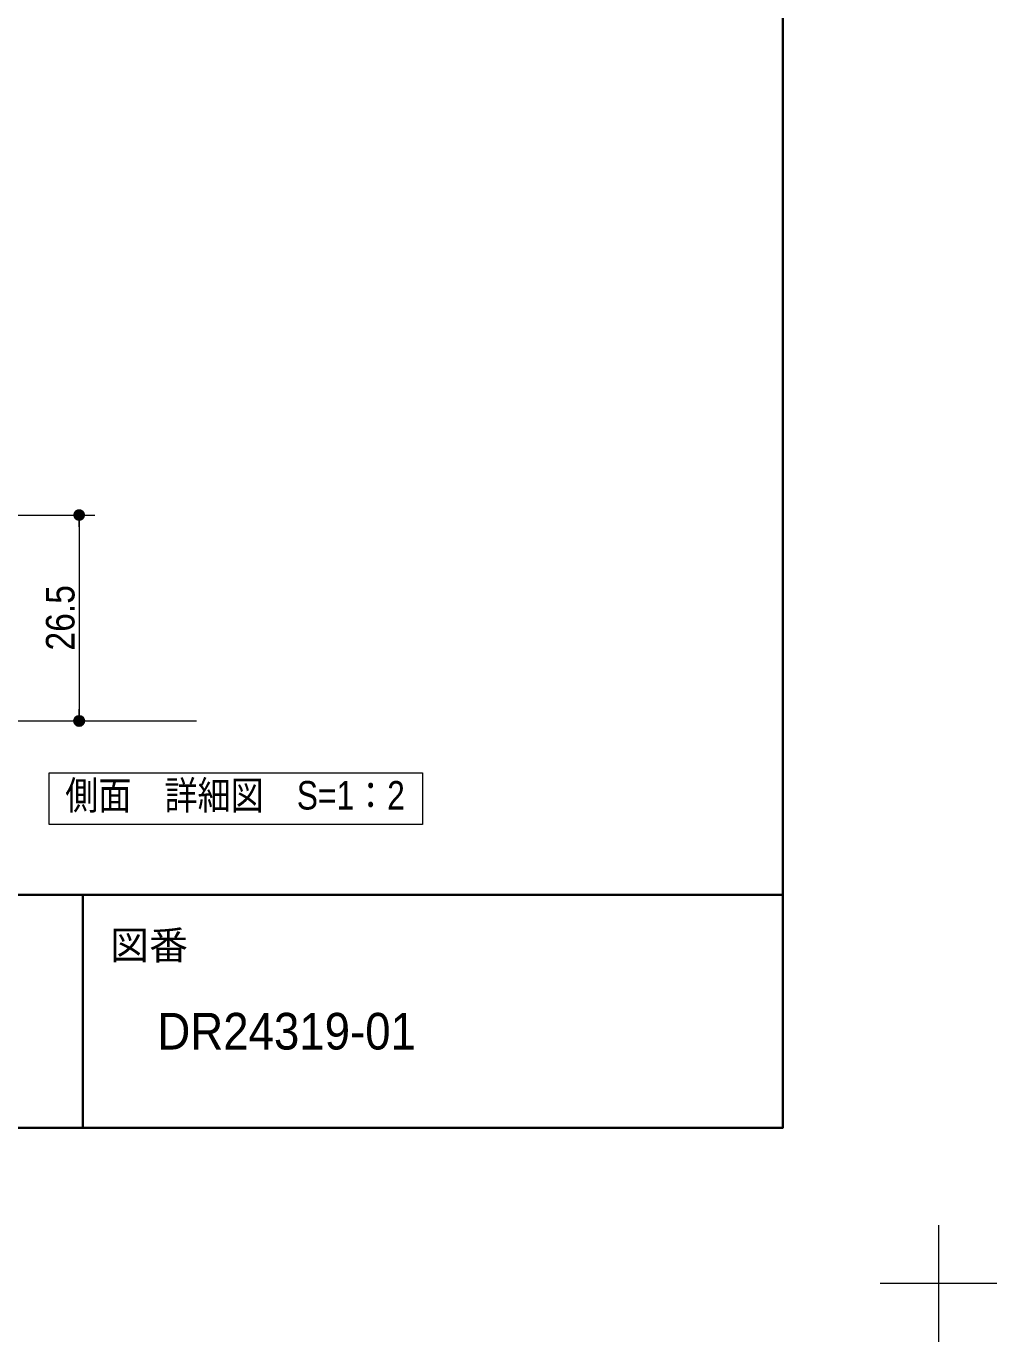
# Model space of a CAD drawing. Units: millimetres, scale not verified. Extents: x -4547 to 4547, y -2305 to 2305.
# Drawn here: x 930 to 1866, y -2305 to -1036 of the extents above; entities that cross this region are included whole.
import ezdxf
from ezdxf.enums import TextEntityAlignment as Align

# ---------------------------------------------------------------- set-up
doc = ezdxf.new("R2010")
doc.units = ezdxf.units.MM
doc.header["$LTSCALE"] = 20
doc.header["$PDMODE"] = 32
doc.header["$PDSIZE"] = 10
for name, color, linetype, lineweight in [('0-0_1図面枠', 7, 'Continuous', 20), ('0-1_3一般', 7, 'Continuous', 15), ('0-2_2寸法-1', 7, 'Continuous', 15), ('0-3_0', 7, 'Continuous', 25)]:
    doc.layers.add(name, color=color, linetype=linetype, lineweight=lineweight)
doc.layers.add('0-4_Defpoints', color=7, linetype='Continuous')
doc.styles.add('ＭＳ Ｐゴシック', font='')
doc.styles.get('ＭＳ Ｐゴシック').set_extended_font_data('MS PGothic')

# ---------------------------------------------------------------- blocks, each defined once
blk = doc.blocks.new('グループ')
at = {"layer": '0-0_1図面枠', "lineweight": 15}
for p, q in [((63000, -43425), (63000, -45675)), ((64125, -44550), (61875, -44550))]:
    blk.add_line(p, q, dxfattribs=at)
blk = doc.blocks.new('グループ-2')
at = {"layer": '0-0_1図面枠', "lineweight": 35}
for p, q in [((-60000, -37050), (60000, -37050)), ((46500, -37050), (46500, -41550))]:
    blk.add_line(p, q, dxfattribs=at)
blk.add_lwpolyline([(-60000, 41550), (60000, 41550), (60000, -41550), (-60000, -41550)], close=True, dxfattribs=at)
blk = doc.blocks.new('図面枠')
at = {"layer": '0-0_1図面枠'}
for name in ['グループ', 'グループ-2']:
    blk.add_blockref(name, (0, 0), dxfattribs=at)
at = {"layer": '0-0_1図面枠', "style": 'ＭＳ Ｐゴシック'}
blk.add_text('図番', height=550.3, dxfattribs=at).set_placement((47024.9, -38463.2), align=Align.BOTTOM_LEFT)
blk = doc.blocks.new('グループ-4')
at = {"layer": '0-0_1図面枠', "lineweight": 15}
blk.add_lwpolyline([(45847.6, -34696.3), (53047.6, -34696.3), (53047.6, -35696.3), (45847.6, -35696.3)], close=True, dxfattribs=at)
at = {"layer": '0-0_1図面枠', "style": 'ＭＳ Ｐゴシック', "width": 0.85}
blk.add_text('側面\u3000詳細図\u3000S=1：2', height=550.3, dxfattribs=at).set_placement((46159.1, -35570), align=Align.BOTTOM_LEFT)
blk = doc.blocks.new('グループ-51')
at = {"layer": '0-1_3一般', "lineweight": 5}
blk.add_lwpolyline([(29372.6, -33696.3), (39872.6, -33696.3), (48692.6, -33696.3)], dxfattribs=at)
blk = doc.blocks.new('グループ-53')
at = {"layer": '0-1_3一般'}
blk.add_blockref('グループ-51', (0, 0), dxfattribs=at)
blk = doc.blocks.new('_Dot')
at = {"layer": '0-3_0'}
blk.add_line((-10, 0), (-20, 0), dxfattribs=at)
for points in [[(0, 0), (-10, 0), (-9.92, 1.25)], [(0, 0), (-9.92, -1.25), (-10, 0)], [(0, 0), (-9.92, 1.25), (-9.69, 2.49)], [(0, 0), (-9.69, -2.49), (-9.92, -1.25)], [(0, 0), (-9.69, 2.49), (-9.3, 3.68)], [(0, 0), (-9.3, -3.68), (-9.69, -2.49)], [(0, 0), (-9.3, 3.68), (-8.76, 4.82)], [(0, 0), (-8.76, -4.82), (-9.3, -3.68)], [(0, 0), (-8.76, 4.82), (-8.09, 5.88)], [(0, 0), (-8.09, -5.88), (-8.76, -4.82)], [(0, 0), (-8.09, 5.88), (-7.29, 6.85)], [(0, 0), (-7.29, -6.85), (-8.09, -5.88)], [(0, 0), (-7.29, 6.85), (-6.37, 7.71)], [(0, 0), (-6.37, -7.71), (-7.29, -6.85)], [(0, 0), (-6.37, 7.71), (-5.36, 8.44)], [(0, 0), (-5.36, -8.44), (-6.37, -7.71)], [(0, 0), (-5.36, 8.44), (-4.26, 9.05)], [(0, 0), (-4.26, -9.05), (-5.36, -8.44)], [(0, 0), (-4.26, 9.05), (-3.09, 9.51)], [(0, 0), (-3.09, -9.51), (-4.26, -9.05)], [(0, 0), (-3.09, 9.51), (-1.87, 9.82)], [(0, 0), (-1.87, -9.82), (-3.09, -9.51)], [(0, 0), (-1.87, 9.82), (-0.63, 9.98)], [(0, 0), (-0.63, -9.98), (-1.87, -9.82)], [(0, 0), (-0.63, 9.98), (0.63, 9.98)], [(0, 0), (0.63, -9.98), (-0.63, -9.98)], [(0, 0), (0.63, 9.98), (1.87, 9.82)], [(0, 0), (1.87, 9.82), (3.09, 9.51)], [(0, 0), (3.09, 9.51), (4.26, 9.05)], [(0, 0), (4.26, 9.05), (5.36, 8.44)], [(0, 0), (5.36, 8.44), (6.37, 7.71)], [(0, 0), (6.37, 7.71), (7.29, 6.85)], [(0, 0), (7.29, 6.85), (8.09, 5.88)], [(0, 0), (8.09, 5.88), (8.76, 4.82)], [(0, 0), (8.76, 4.82), (9.3, 3.68)], [(0, 0), (9.3, 3.68), (9.69, 2.49)], [(0, 0), (9.69, 2.49), (9.92, 1.25)], [(0, 0), (9.92, 1.25), (10, 0)], [(0, 0), (1.87, -9.82), (0.63, -9.98)], [(0, 0), (3.09, -9.51), (1.87, -9.82)], [(0, 0), (4.26, -9.05), (3.09, -9.51)], [(0, 0), (5.36, -8.44), (4.26, -9.05)], [(0, 0), (6.37, -7.71), (5.36, -8.44)], [(0, 0), (7.29, -6.85), (6.37, -7.71)], [(0, 0), (8.09, -5.88), (7.29, -6.85)], [(0, 0), (8.76, -4.82), (8.09, -5.88)], [(0, 0), (9.3, -3.68), (8.76, -4.82)], [(0, 0), (9.69, -2.49), (9.3, -3.68)], [(0, 0), (9.92, -1.25), (9.69, -2.49)], [(0, 0), (10, 0), (9.92, -1.25)]]:
    blk.add_solid(points, dxfattribs=at)

msp = doc.modelspace()

# ---------------------------------------------------------------- linework, layer by layer
at = {"layer": '0-2_2寸法-1'}
for p, q in [((778, -1507.45), (995.75, -1507.45)), ((980.75, -1518.71), (980.75, -1694.95)), ((995.75, -1706.2), (995.95, -1706.2))]:
    msp.add_line(p, q, dxfattribs=at)
at = {"layer": '0-4_Defpoints'}
msp.add_point((980.75, -1706.2), dxfattribs=at)

# ---------------------------------------------------------------- block references
at = {"layer": '0-0_1図面枠', "xscale": 0.05, "yscale": 0.05}
for name in ['図面枠', 'グループ-4']:
    msp.add_blockref(name, (-1340.62, -21.39), dxfattribs=at)
at = {"layer": '0-1_3一般', "xscale": 0.05, "yscale": 0.05}
msp.add_blockref('グループ-53', (-1340.62, -21.39), dxfattribs=at)
at = {"layer": '0-2_2寸法-1', "xscale": 0.5627563, "yscale": 0.5627563}
for p, rotation in [((980.75, -1507.45), 90), ((980.75, -1706.2), 270)]:
    msp.add_blockref('_Dot', p, dxfattribs=dict(at, rotation=rotation))

# ---------------------------------------------------------------- texts
at = {"layer": '0-0_1図面枠', "style": 'ＭＳ Ｐゴシック', "width": 0.95}
msp.add_text('DR24319-01', height=35.38, dxfattribs=at).set_placement((1056.21, -2033.84), align=Align.BOTTOM_LEFT)
at = {"layer": '0-2_2寸法-1', "style": 'ＭＳ Ｐゴシック', "width": 0.9}
msp.add_text('26.5', height=27.57, rotation=90, dxfattribs=at).set_placement((984.54, -1638.24), align=Align.BOTTOM_LEFT)

doc.saveas('drawing.dxf')
